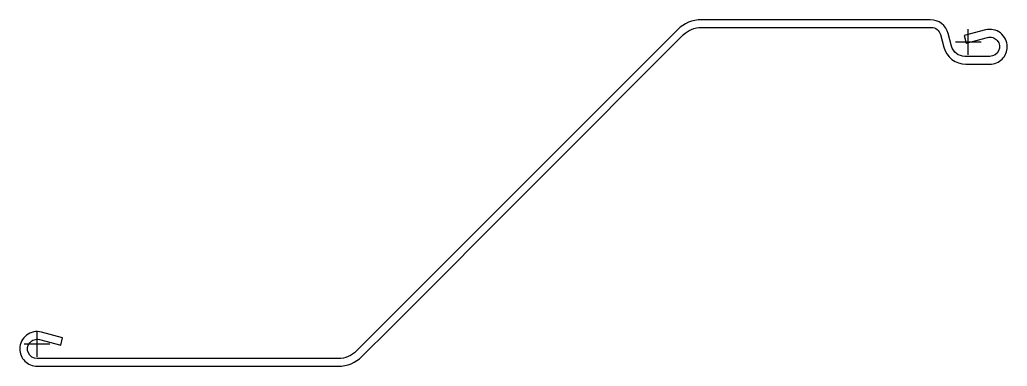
# Model space of a CAD drawing. Header units: millimetres. Extents: x -14 to 755, y -17 to 252.
import ezdxf

# ---------------------------------------------------------------- set-up
doc = ezdxf.new("R2010")
doc.units = ezdxf.units.MM
doc.header["$LTSCALE"] = 0.2

msp = doc.modelspace()

# ---------------------------------------------------------------- linework, layer by layer
at = {"flags": 128}
msp.add_lwpolyline([(503.06, 240.52, -0.198913), (517.2, 246.38), (696.15, 246.38, -0.340671), (703.41, 240.79), (705.95, 231.11, 0.340671), (723.12, 217.88), (741.85, 217.88, 0.414214), (755.35, 231.38, 0.493145), (738.35, 244.42), (721.93, 240.02), (723.49, 234.22), (739.91, 238.62, -1.140281), (741.85, 223.88), (722.35, 223.88, -0.340671), (711.95, 231.89), (709.4, 241.57, 0.340671), (695.38, 252.38), (517.2, 252.38, 0.198913), (498.82, 244.76), (248.66, -5.39, -0.198913), (234.52, -11.25), (0, -11.25, -1.140281), (1.94, 3.49), (18.36, -0.91), (19.91, 4.89), (3.49, 9.29, 0.493145), (-13.5, -3.75, 0.414214), (0, -17.25), (234.52, -17.25, 0.198913), (252.9, -9.63), (275.29, 12.75)], format="xyb", close=True, dxfattribs=at)
at = {"layer": 'DEFPOINTS'}
for p, q in [((725, 225.13), (725, 245.13)), ((715, 235.13), (735, 235.13)), ((0, -10), (0, 10)), ((10, 0), (-10, 0))]:
    msp.add_line(p, q, dxfattribs=at)

doc.saveas('drawing.dxf')
